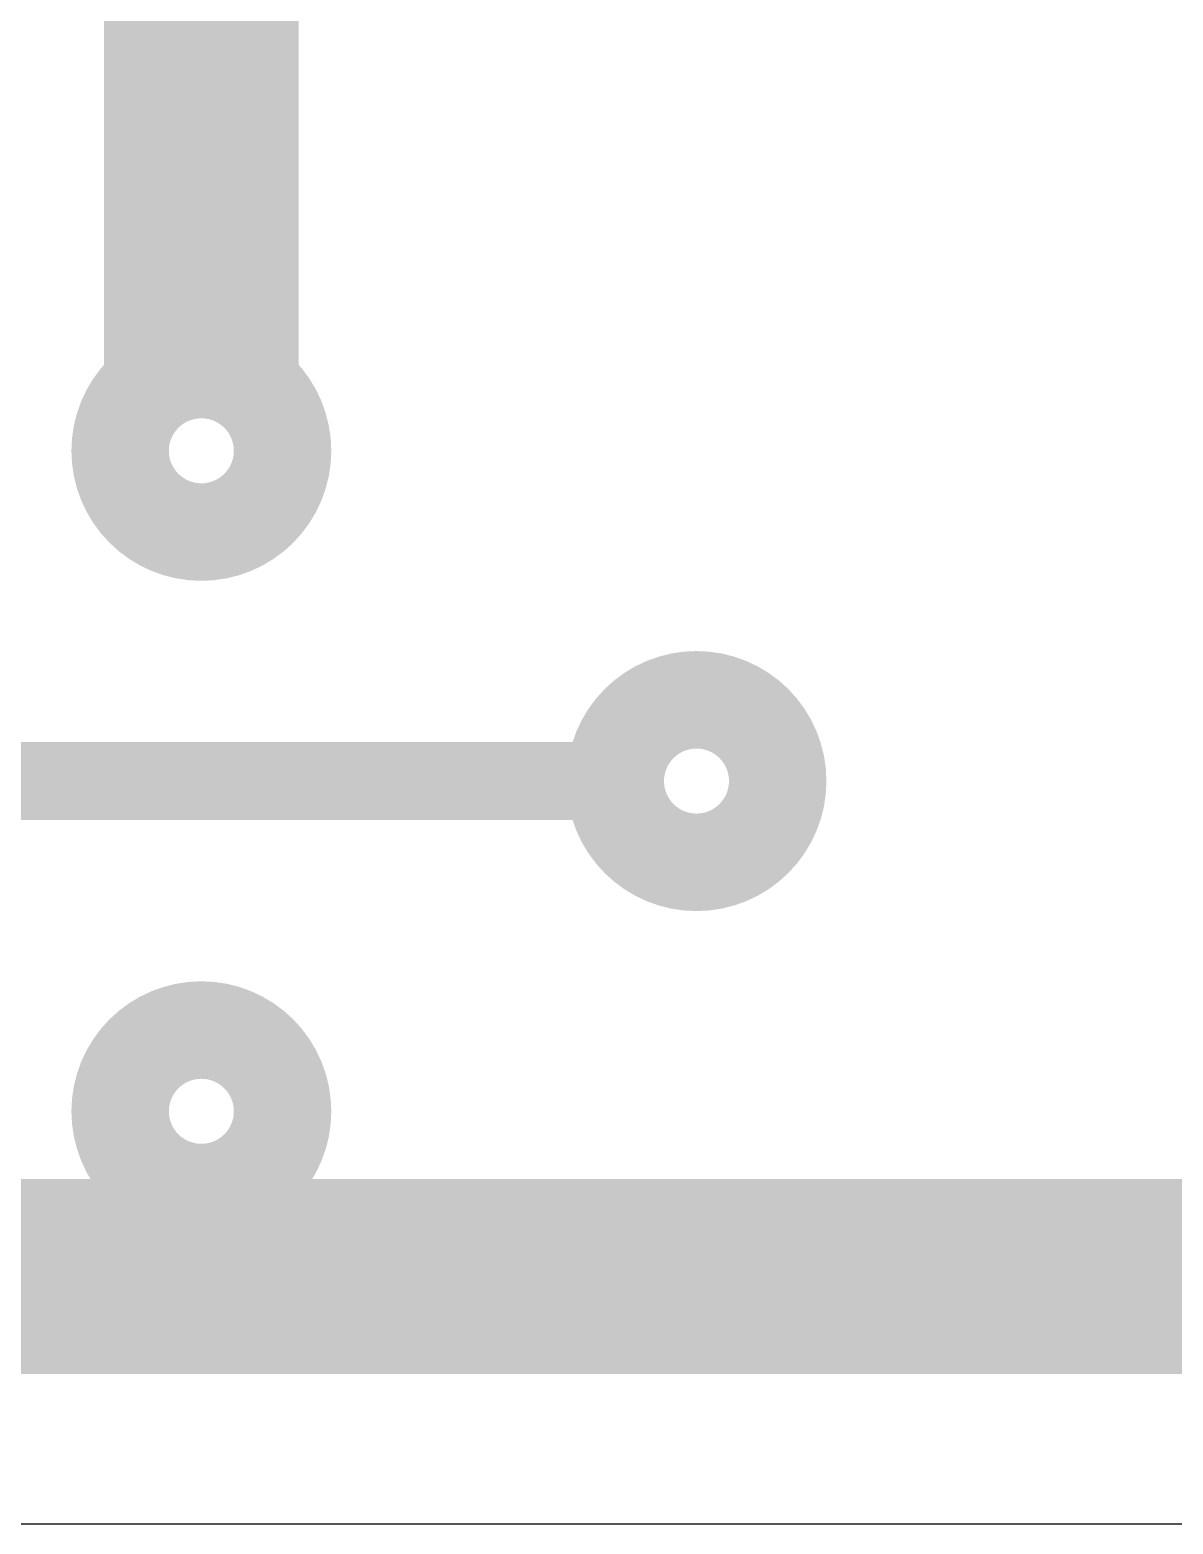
# Model space of a CAD drawing. Extents: x 0 to 395, y 0 to 270.
# Drawn here: x 336.5 to 345.3, y 98.42 to 109.92 of the extents above; entities that cross this region are included whole.
import ezdxf

# ---------------------------------------------------------------- set-up
doc = ezdxf.new("R2010")
doc.units = 0
doc.header["$LTSCALE"] = 0.3
doc.layers.get('0').update_dxf_attribs({"linetype": 'CONTINUOUS'})

msp = doc.modelspace()

# ---------------------------------------------------------------- linework, layer by layer
msp.add_line((368.935, 98.425), (229.235, 98.425))
for points, const_width in [([(332.105, 102.87), (332.105, 100.33), (355.6, 100.33), (355.6, 111.125), (343.535, 111.125), (343.535, 118.11)], 1.5), ([(337.82, 107.315), (337.82, 111.125)], 1.5), ([(340.995, 104.14), (335.28, 104.14), (335.28, 108.585), (334.645, 108.585)], 0.6)]:
    msp.add_lwpolyline(points, dxfattribs=dict(const_width=const_width))
at = {"const_width": 0.75}
for points in [[(337.195, 106.68, 1), (338.445, 106.68, 1)], [(341.63, 104.765, 1), (341.63, 103.515, 1)], [(337.195, 101.6, 1), (338.445, 101.6, 1)]]:
    msp.add_lwpolyline(points, format="xyb", close=True, dxfattribs=at)

doc.saveas('drawing.dxf')
